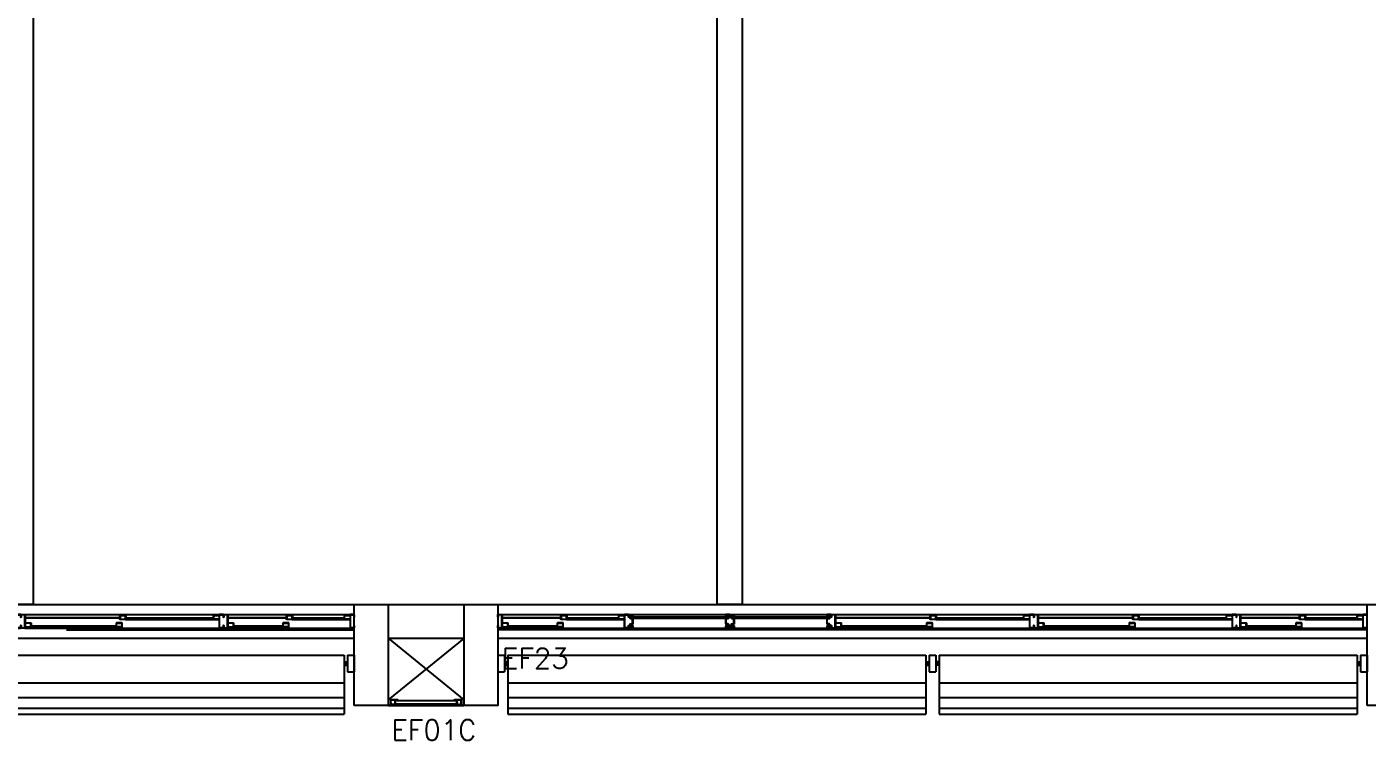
# Model space of a CAD drawing. Header units: millimetres. Extents: x 2046 to 2564, y 885 to 1120.
# Drawn here: x 2268.92 to 2276.86, y 921.45 to 925.68 of the extents above; entities that cross this region are included whole.
import ezdxf

# ---------------------------------------------------------------- set-up
doc = ezdxf.new("R2010")
doc.units = ezdxf.units.MM
doc.header["$LTSCALE"] = 10
for name, color, linetype in [('AR-ALV', 2, 'Continuous'), ('AR-BRISES', 2, 'Continuous'), ('AR-ESQ', 1, 'Continuous'), ('AR-ESTC', 3, 'Continuous'), ('AR-PEITORIL', 1, 'Continuous'), ('AR-SHAFT', 1, 'Continuous'), ('BR-LINHAS', 1, 'Continuous'), ('BR-MONTANTE', 242, 'Continuous'), ('BR-PAINEL', 1, 'Continuous'), ('BR-SUPORTE', 1, 'Continuous'), ('DT-ESQ-CHAPA DOBRADA-V', 2, 'Continuous'), ('DT-ESQ-MARCO-V', 1, 'Continuous'), ('DT-ESQ-PERFIL CADEIRA-C', 2, 'Continuous'), ('DT-ESQ-PERFIL CADEIRA-V', 1, 'Continuous'), ('DT-ESQ-PERFIL U-C', 2, 'Continuous'), ('DT-ESQ-PERFIL U-V', 1, 'Continuous'), ('DT-ESQ-VENEZIANA-C', 1, 'Continuous'), ('DT-ESQ-VENEZIANA-V', 1, 'Continuous'), ('DT-ESQ-VIDRO-C', 2, 'Continuous'), ('DT-TXTESQ', 2, 'Continuous'), ('DT-TXTMOD', 1, 'Continuous'), ('TEXTO', 2, 'Continuous')]:
    doc.layers.add(name, color=color, linetype=linetype)
doc.styles.add('S10', font='simplex.shx', dxfattribs={"height": 0.1})
doc.styles.add('S12', font='simplex.shx', dxfattribs={"width": 1.1, "height": 0.12})

# ---------------------------------------------------------------- blocks, each defined once
blk = doc.blocks.new('BR-MODULO1')
at = {"layer": 'BR-LINHAS'}
for p, q in [((0.06, -0.2648), (2.535, -0.2648)), ((2.615, -0.2648), (5.09, -0.2648)), ((0.06, -0.3524), (2.535, -0.3524)), ((2.615, -0.3524), (5.09, -0.3524)), ((0.06, -0.4147), (2.535, -0.4147)), ((2.615, -0.4147), (5.09, -0.4147))]:
    blk.add_line(p, q, dxfattribs=at)
at = {"layer": 'BR-MONTANTE'}
for p, q in [((0, -0.1), (0, -0.2)), ((0, -0.1), (0.04, -0.1)), ((0.04, -0.1), (0.04, -0.2)), ((2.5547, -0.1), (2.5947, -0.1)), ((2.5547, -0.1), (2.5547, -0.2)), ((2.5947, -0.1), (2.5947, -0.2)), ((5.11, -0.1), (5.11, -0.2)), ((5.11, -0.1), (5.15, -0.1)), ((5.15, -0.1), (5.15, -0.2)), ((0, -0.2), (0.04, -0.2)), ((2.5547, -0.2), (2.5947, -0.2)), ((5.11, -0.2), (5.15, -0.2))]:
    blk.add_line(p, q, dxfattribs=at)
at = {"layer": 'BR-PAINEL'}
for p, q in [((0.06, -0.1), (2.535, -0.1)), ((0.06, -0.1), (0.06, -0.45)), ((2.535, -0.1), (2.535, -0.45)), ((2.615, -0.1), (2.615, -0.45)), ((2.615, -0.1), (5.09, -0.1)), ((5.09, -0.1), (5.09, -0.45)), ((0.06, -0.45), (2.535, -0.45)), ((2.615, -0.45), (5.09, -0.45))]:
    blk.add_line(p, q, dxfattribs=at)
at = {"layer": 'BR-SUPORTE'}
for p, q in [((0.04, -0.14), (0.06, -0.14)), ((0.05, -0.14), (0.05, -0.16)), ((2.5347, -0.14), (2.5547, -0.14)), ((2.5447, -0.14), (2.5447, -0.16)), ((2.6147, -0.14), (2.5947, -0.14)), ((2.6047, -0.14), (2.6047, -0.16)), ((5.09, -0.14), (5.11, -0.14)), ((5.1, -0.14), (5.1, -0.16)), ((0.04, -0.16), (0.06, -0.16)), ((2.5347, -0.16), (2.5547, -0.16)), ((2.6147, -0.16), (2.5947, -0.16)), ((5.09, -0.16), (5.11, -0.16))]:
    blk.add_line(p, q, dxfattribs=at)
blk = doc.blocks.new('EF40-P')
at = {"layer": 'DT-ESQ-CHAPA DOBRADA-V', "ltscale": 0.1}
for p, q in [((0.025, -0.077), (0.374, -0.077)), ((0.8, -0.077), (1.3615, -0.077)), ((2, -0.077), (2.5615, -0.077)), ((3.2, -0.077), (3.7615, -0.077)), ((4.4, -0.077), (4.749, -0.077)), ((0.025, -0.08), (0.374, -0.08)), ((0.8, -0.08), (1.3615, -0.08)), ((2, -0.08), (2.5615, -0.08)), ((3.2, -0.08), (3.7615, -0.08)), ((4.4, -0.08), (4.749, -0.08))]:
    blk.add_line(p, q, dxfattribs=at)
at = {"layer": 'DT-ESQ-PERFIL CADEIRA-C', "ltscale": 0.1}
for p, q in [((0.025, -0.1335), (0.0735, -0.1335)), ((0.3855, -0.1335), (0.339, -0.1335)), ((0.376, -0.0885), (0.4225, -0.0885)), ((0.75, -0.0885), (0.7015, -0.0885)), ((0.8, -0.1335), (0.8485, -0.1335)), ((1.373, -0.1335), (1.3265, -0.1335)), ((1.3635, -0.0885), (1.41, -0.0885)), ((1.95, -0.0885), (1.9015, -0.0885)), ((2, -0.1335), (2.0485, -0.1335)), ((2.573, -0.1335), (2.5265, -0.1335)), ((2.5635, -0.0885), (2.61, -0.0885)), ((3.15, -0.0885), (3.1015, -0.0885)), ((3.2, -0.1335), (3.2485, -0.1335)), ((3.773, -0.1335), (3.7265, -0.1335)), ((3.7635, -0.0885), (3.81, -0.0885)), ((4.35, -0.0885), (4.3015, -0.0885)), ((4.4, -0.1335), (4.4485, -0.1335)), ((4.7605, -0.1335), (4.714, -0.1335)), ((4.751, -0.0885), (4.7975, -0.0885)), ((5.125, -0.0885), (5.0765, -0.0885))]:
    blk.add_line(p, q, dxfattribs=at)
for points in [[(0.4225, -0.087, -1), (0.4225, -0.09), (0.376, -0.09, -0.414214), (0.374, -0.088), (0.374, -0.067, -0.414214), (0.376, -0.065), (0.4075, -0.065, -0.414214), (0.409, -0.0665), (0.409, -0.087)], [(0.409, -0.0885, -0.198913), (0.4079, -0.0881, -0.198913), (0.4075, -0.087), (0.4075, -0.067, 0.414214), (0.407, -0.0665), (0.376, -0.0665, 0.414214), (0.3755, -0.067), (0.3755, -0.088, 0.414214), (0.376, -0.0885)], [(0.7015, -0.09), (0.75, -0.09), (0.75, -0.0885), (0.715, -0.0885, 0.198912), (0.7161, -0.0881, 0.198913), (0.7165, -0.087), (0.7165, -0.067, -0.414214), (0.717, -0.0665), (0.75, -0.0665), (0.75, -0.065), (0.7165, -0.065, 0.414214), (0.715, -0.0665), (0.715, -0.0785), (0.715, -0.08), (0.715, -0.087), (0.7015, -0.087, 1)], [(1.41, -0.087, -1), (1.41, -0.09), (1.3635, -0.09, -0.414214), (1.3615, -0.088), (1.3615, -0.067, -0.414214), (1.3635, -0.065), (1.395, -0.065, -0.414214), (1.3965, -0.0665), (1.3965, -0.087)], [(1.3965, -0.0885, -0.198913), (1.3954, -0.0881, -0.198913), (1.395, -0.087), (1.395, -0.067, 0.414214), (1.3945, -0.0665), (1.3635, -0.0665, 0.414214), (1.363, -0.067), (1.363, -0.088, 0.414214), (1.3635, -0.0885)], [(1.9015, -0.09), (1.95, -0.09), (1.95, -0.0885), (1.915, -0.0885, 0.198912), (1.9161, -0.0881, 0.198913), (1.9165, -0.087), (1.9165, -0.067, -0.414214), (1.917, -0.0665), (1.95, -0.0665), (1.95, -0.065), (1.9165, -0.065, 0.414214), (1.915, -0.0665), (1.915, -0.0785), (1.915, -0.08), (1.915, -0.087), (1.9015, -0.087, 1)], [(2.61, -0.087, -1), (2.61, -0.09), (2.5635, -0.09, -0.414214), (2.5615, -0.088), (2.5615, -0.067, -0.414214), (2.5635, -0.065), (2.595, -0.065, -0.414214), (2.5965, -0.0665), (2.5965, -0.087)], [(2.5965, -0.0885, -0.198913), (2.5954, -0.0881, -0.198913), (2.595, -0.087), (2.595, -0.067, 0.414214), (2.5945, -0.0665), (2.5635, -0.0665, 0.414214), (2.563, -0.067), (2.563, -0.088, 0.414214), (2.5635, -0.0885)], [(3.1015, -0.09), (3.15, -0.09), (3.15, -0.0885), (3.115, -0.0885, 0.198912), (3.1161, -0.0881, 0.198913), (3.1165, -0.087), (3.1165, -0.067, -0.414214), (3.117, -0.0665), (3.15, -0.0665), (3.15, -0.065), (3.1165, -0.065, 0.414214), (3.115, -0.0665), (3.115, -0.0785), (3.115, -0.08), (3.115, -0.087), (3.1015, -0.087, 1)], [(3.81, -0.087, -1), (3.81, -0.09), (3.7635, -0.09, -0.414214), (3.7615, -0.088), (3.7615, -0.067, -0.414214), (3.7635, -0.065), (3.795, -0.065, -0.414214), (3.7965, -0.0665), (3.7965, -0.087)], [(3.7965, -0.0885, -0.198913), (3.7954, -0.0881, -0.198913), (3.795, -0.087), (3.795, -0.067, 0.414214), (3.7945, -0.0665), (3.7635, -0.0665, 0.414214), (3.763, -0.067), (3.763, -0.088, 0.414214), (3.7635, -0.0885)], [(4.3015, -0.09), (4.35, -0.09), (4.35, -0.0885), (4.315, -0.0885, 0.198912), (4.3161, -0.0881, 0.198913), (4.3165, -0.087), (4.3165, -0.067, -0.414214), (4.317, -0.0665), (4.35, -0.0665), (4.35, -0.065), (4.3165, -0.065, 0.414214), (4.315, -0.0665), (4.315, -0.0785), (4.315, -0.08), (4.315, -0.087), (4.3015, -0.087, 1)], [(4.7975, -0.087, -1), (4.7975, -0.09), (4.751, -0.09, -0.414214), (4.749, -0.088), (4.749, -0.067, -0.414214), (4.751, -0.065), (4.7825, -0.065, -0.414214), (4.784, -0.0665), (4.784, -0.087)], [(4.784, -0.0885, -0.198913), (4.7829, -0.0881, -0.198913), (4.7825, -0.087), (4.7825, -0.067, 0.414214), (4.782, -0.0665), (4.751, -0.0665, 0.414214), (4.7505, -0.067), (4.7505, -0.088, 0.414214), (4.751, -0.0885)], [(5.0765, -0.09), (5.125, -0.09), (5.125, -0.0885), (5.09, -0.0885, 0.198912), (5.0911, -0.0881, 0.198913), (5.0915, -0.087), (5.0915, -0.067, -0.414214), (5.092, -0.0665), (5.125, -0.0665), (5.125, -0.065), (5.0915, -0.065, 0.414214), (5.09, -0.0665), (5.09, -0.0785), (5.09, -0.08), (5.09, -0.087), (5.0765, -0.087, 1)], [(0.0735, -0.135), (0.025, -0.135), (0.025, -0.1335), (0.06, -0.1335, -0.198912), (0.0589, -0.1331, -0.198913), (0.0585, -0.132), (0.0585, -0.112, 0.414214), (0.058, -0.1115), (0.025, -0.1115), (0.025, -0.11), (0.0585, -0.11, -0.414214), (0.06, -0.1115), (0.06, -0.1235), (0.06, -0.125), (0.06, -0.132), (0.0735, -0.132, -1)], [(0.339, -0.132, 1), (0.339, -0.135), (0.3855, -0.135, 0.414214), (0.3875, -0.133), (0.3875, -0.112, 0.414214), (0.3855, -0.11), (0.354, -0.11, 0.414214), (0.3525, -0.1115), (0.3525, -0.132)], [(0.3525, -0.1335, 0.198913), (0.3536, -0.1331, 0.198913), (0.354, -0.132), (0.354, -0.112, -0.414214), (0.3545, -0.1115), (0.3855, -0.1115, -0.414214), (0.386, -0.112), (0.386, -0.133, -0.414214), (0.3855, -0.1335)], [(0.8485, -0.135), (0.8, -0.135), (0.8, -0.1335), (0.835, -0.1335, -0.198912), (0.8339, -0.1331, -0.198913), (0.8335, -0.132), (0.8335, -0.112, 0.414214), (0.833, -0.1115), (0.8, -0.1115), (0.8, -0.11), (0.8335, -0.11, -0.414214), (0.835, -0.1115), (0.835, -0.1235), (0.835, -0.125), (0.835, -0.132), (0.8485, -0.132, -1)], [(1.3265, -0.132, 1), (1.3265, -0.135), (1.373, -0.135, 0.414214), (1.375, -0.133), (1.375, -0.112, 0.414214), (1.373, -0.11), (1.3415, -0.11, 0.414214), (1.34, -0.1115), (1.34, -0.132)], [(1.34, -0.1335, 0.198913), (1.3411, -0.1331, 0.198913), (1.3415, -0.132), (1.3415, -0.112, -0.414214), (1.342, -0.1115), (1.373, -0.1115, -0.414214), (1.3735, -0.112), (1.3735, -0.133, -0.414214), (1.373, -0.1335)], [(2.0485, -0.135), (2, -0.135), (2, -0.1335), (2.035, -0.1335, -0.198912), (2.0339, -0.1331, -0.198913), (2.0335, -0.132), (2.0335, -0.112, 0.414214), (2.033, -0.1115), (2, -0.1115), (2, -0.11), (2.0335, -0.11, -0.414214), (2.035, -0.1115), (2.035, -0.1235), (2.035, -0.125), (2.035, -0.132), (2.0485, -0.132, -1)], [(2.5265, -0.132, 1), (2.5265, -0.135), (2.573, -0.135, 0.414214), (2.575, -0.133), (2.575, -0.112, 0.414214), (2.573, -0.11), (2.5415, -0.11, 0.414214), (2.54, -0.1115), (2.54, -0.132)], [(2.54, -0.1335, 0.198913), (2.5411, -0.1331, 0.198913), (2.5415, -0.132), (2.5415, -0.112, -0.414214), (2.542, -0.1115), (2.573, -0.1115, -0.414214), (2.5735, -0.112), (2.5735, -0.133, -0.414214), (2.573, -0.1335)], [(3.2485, -0.135), (3.2, -0.135), (3.2, -0.1335), (3.235, -0.1335, -0.198912), (3.2339, -0.1331, -0.198913), (3.2335, -0.132), (3.2335, -0.112, 0.414214), (3.233, -0.1115), (3.2, -0.1115), (3.2, -0.11), (3.2335, -0.11, -0.414214), (3.235, -0.1115), (3.235, -0.1235), (3.235, -0.125), (3.235, -0.132), (3.2485, -0.132, -1)], [(3.7265, -0.132, 1), (3.7265, -0.135), (3.773, -0.135, 0.414214), (3.775, -0.133), (3.775, -0.112, 0.414214), (3.773, -0.11), (3.7415, -0.11, 0.414214), (3.74, -0.1115), (3.74, -0.132)], [(3.74, -0.1335, 0.198913), (3.7411, -0.1331, 0.198913), (3.7415, -0.132), (3.7415, -0.112, -0.414214), (3.742, -0.1115), (3.773, -0.1115, -0.414214), (3.7735, -0.112), (3.7735, -0.133, -0.414214), (3.773, -0.1335)], [(4.4485, -0.135), (4.4, -0.135), (4.4, -0.1335), (4.435, -0.1335, -0.198912), (4.4339, -0.1331, -0.198913), (4.4335, -0.132), (4.4335, -0.112, 0.414214), (4.433, -0.1115), (4.4, -0.1115), (4.4, -0.11), (4.4335, -0.11, -0.414214), (4.435, -0.1115), (4.435, -0.1235), (4.435, -0.125), (4.435, -0.132), (4.4485, -0.132, -1)], [(4.714, -0.132, 1), (4.714, -0.135), (4.7605, -0.135, 0.414214), (4.7625, -0.133), (4.7625, -0.112, 0.414214), (4.7605, -0.11), (4.729, -0.11, 0.414214), (4.7275, -0.1115), (4.7275, -0.132)], [(4.7275, -0.1335, 0.198913), (4.7286, -0.1331, 0.198913), (4.729, -0.132), (4.729, -0.112, -0.414214), (4.7295, -0.1115), (4.7605, -0.1115, -0.414214), (4.761, -0.112), (4.761, -0.133, -0.414214), (4.7605, -0.1335)]]:
    blk.add_lwpolyline(points, format="xyb", close=True, dxfattribs=at)
at = {"layer": 'DT-ESQ-PERFIL CADEIRA-V', "ltscale": 0.1}
for p, q in [((0.0735, -0.135), (0.339, -0.135)), ((0.4075, -0.09), (0.7015, -0.09)), ((0.8485, -0.135), (1.3265, -0.135)), ((1.395, -0.09), (1.9015, -0.09)), ((2.0485, -0.135), (2.5265, -0.135)), ((2.595, -0.09), (3.1015, -0.09)), ((3.2485, -0.135), (3.7265, -0.135)), ((3.795, -0.09), (4.3015, -0.09)), ((4.4485, -0.135), (4.714, -0.135)), ((4.7825, -0.09), (5.0765, -0.09))]:
    blk.add_line(p, q, dxfattribs=at)
at = {"layer": 'DT-ESQ-PERFIL U-C', "ltscale": 0.1}
for points in [[(0, -0.0615, -0.414214), (0.0015, -0.06), (0.0235, -0.06, -0.414214), (0.025, -0.0615), (0.025, -0.1385, -0.414214), (0.0235, -0.14), (0.0015, -0.14, -0.414214), (0, -0.1385), (0, -0.125), (0.0015, -0.125), (0.0015, -0.138, 0.414214), (0.002, -0.1385), (0.023, -0.1385, 0.414214), (0.0235, -0.138), (0.0235, -0.062, 0.414214), (0.023, -0.0615), (0.002, -0.0615, 0.414214), (0.0015, -0.062), (0.0015, -0.075), (0, -0.075)], [(0.775, -0.0615, 0.414214), (0.7735, -0.06), (0.7515, -0.06, 0.414214), (0.75, -0.0615), (0.75, -0.1385, 0.414214), (0.7515, -0.14), (0.7735, -0.14, 0.414214), (0.775, -0.1385), (0.775, -0.125), (0.7735, -0.125), (0.7735, -0.138, -0.414214), (0.773, -0.1385), (0.752, -0.1385, -0.414214), (0.7515, -0.138), (0.7515, -0.062, -0.414214), (0.752, -0.0615), (0.773, -0.0615, -0.414214), (0.7735, -0.062), (0.7735, -0.075), (0.775, -0.075)], [(0.775, -0.0615, -0.414214), (0.7765, -0.06), (0.7985, -0.06, -0.414214), (0.8, -0.0615), (0.8, -0.1385, -0.414214), (0.7985, -0.14), (0.7765, -0.14, -0.414214), (0.775, -0.1385), (0.775, -0.125), (0.7765, -0.125), (0.7765, -0.138, 0.414214), (0.777, -0.1385), (0.798, -0.1385, 0.414214), (0.7985, -0.138), (0.7985, -0.062, 0.414214), (0.798, -0.0615), (0.777, -0.0615, 0.414214), (0.7765, -0.062), (0.7765, -0.075), (0.775, -0.075)], [(1.975, -0.0615, 0.414214), (1.9735, -0.06), (1.9515, -0.06, 0.414214), (1.95, -0.0615), (1.95, -0.1385, 0.414214), (1.9515, -0.14), (1.9735, -0.14, 0.414214), (1.975, -0.1385), (1.975, -0.125), (1.9735, -0.125), (1.9735, -0.138, -0.414214), (1.973, -0.1385), (1.952, -0.1385, -0.414214), (1.9515, -0.138), (1.9515, -0.062, -0.414214), (1.952, -0.0615), (1.973, -0.0615, -0.414214), (1.9735, -0.062), (1.9735, -0.075), (1.975, -0.075)], [(1.975, -0.0615, -0.414214), (1.9765, -0.06), (1.9985, -0.06, -0.414214), (2, -0.0615), (2, -0.1385, -0.414214), (1.9985, -0.14), (1.9765, -0.14, -0.414214), (1.975, -0.1385), (1.975, -0.125), (1.9765, -0.125), (1.9765, -0.138, 0.414214), (1.977, -0.1385), (1.998, -0.1385, 0.414214), (1.9985, -0.138), (1.9985, -0.062, 0.414214), (1.998, -0.0615), (1.977, -0.0615, 0.414214), (1.9765, -0.062), (1.9765, -0.075), (1.975, -0.075)], [(3.175, -0.0615, 0.414214), (3.1735, -0.06), (3.1515, -0.06, 0.414214), (3.15, -0.0615), (3.15, -0.1385, 0.414214), (3.1515, -0.14), (3.1735, -0.14, 0.414214), (3.175, -0.1385), (3.175, -0.125), (3.1735, -0.125), (3.1735, -0.138, -0.414214), (3.173, -0.1385), (3.152, -0.1385, -0.414214), (3.1515, -0.138), (3.1515, -0.062, -0.414214), (3.152, -0.0615), (3.173, -0.0615, -0.414214), (3.1735, -0.062), (3.1735, -0.075), (3.175, -0.075)], [(3.175, -0.0615, -0.414214), (3.1765, -0.06), (3.1985, -0.06, -0.414214), (3.2, -0.0615), (3.2, -0.1385, -0.414214), (3.1985, -0.14), (3.1765, -0.14, -0.414214), (3.175, -0.1385), (3.175, -0.125), (3.1765, -0.125), (3.1765, -0.138, 0.414214), (3.177, -0.1385), (3.198, -0.1385, 0.414214), (3.1985, -0.138), (3.1985, -0.062, 0.414214), (3.198, -0.0615), (3.177, -0.0615, 0.414214), (3.1765, -0.062), (3.1765, -0.075), (3.175, -0.075)], [(4.375, -0.0615, 0.414214), (4.3735, -0.06), (4.3515, -0.06, 0.414214), (4.35, -0.0615), (4.35, -0.1385, 0.414214), (4.3515, -0.14), (4.3735, -0.14, 0.414214), (4.375, -0.1385), (4.375, -0.125), (4.3735, -0.125), (4.3735, -0.138, -0.414214), (4.373, -0.1385), (4.352, -0.1385, -0.414214), (4.3515, -0.138), (4.3515, -0.062, -0.414214), (4.352, -0.0615), (4.373, -0.0615, -0.414214), (4.3735, -0.062), (4.3735, -0.075), (4.375, -0.075)], [(4.375, -0.0615, -0.414214), (4.3765, -0.06), (4.3985, -0.06, -0.414214), (4.4, -0.0615), (4.4, -0.1385, -0.414214), (4.3985, -0.14), (4.3765, -0.14, -0.414214), (4.375, -0.1385), (4.375, -0.125), (4.3765, -0.125), (4.3765, -0.138, 0.414214), (4.377, -0.1385), (4.398, -0.1385, 0.414214), (4.3985, -0.138), (4.3985, -0.062, 0.414214), (4.398, -0.0615), (4.377, -0.0615, 0.414214), (4.3765, -0.062), (4.3765, -0.075), (4.375, -0.075)], [(5.15, -0.0615, 0.414214), (5.1485, -0.06), (5.1265, -0.06, 0.414214), (5.125, -0.0615), (5.125, -0.1385, 0.414214), (5.1265, -0.14), (5.1485, -0.14, 0.414214), (5.15, -0.1385), (5.15, -0.125), (5.1485, -0.125), (5.1485, -0.138, -0.414214), (5.148, -0.1385), (5.127, -0.1385, -0.414214), (5.1265, -0.138), (5.1265, -0.062, -0.414214), (5.127, -0.0615), (5.148, -0.0615, -0.414214), (5.1485, -0.062), (5.1485, -0.075), (5.15, -0.075)]]:
    blk.add_lwpolyline(points, format="xyb", close=True, dxfattribs=at)
at = {"layer": 'DT-ESQ-PERFIL U-V', "ltscale": 0.1}
for p, q in [((0.0235, -0.06), (0.7515, -0.06)), ((0.7985, -0.06), (1.9515, -0.06)), ((1.9985, -0.06), (3.1515, -0.06)), ((3.1985, -0.06), (4.3515, -0.06)), ((4.3985, -0.06), (5.1265, -0.06)), ((0.0235, -0.14), (0.7515, -0.14)), ((0.7985, -0.14), (1.9515, -0.14)), ((1.9985, -0.14), (3.1515, -0.14)), ((3.1985, -0.14), (4.3515, -0.14)), ((4.3985, -0.14), (5.1265, -0.14))]:
    blk.add_line(p, q, dxfattribs=at)
at = {"layer": 'DT-ESQ-VIDRO-C', "ltscale": 0.1}
for points in [[(0.063, -0.13), (0.063, -0.127), (0.3495, -0.127), (0.3495, -0.13)], [(0.7125, -0.085), (0.7125, -0.082), (0.4115, -0.082), (0.4115, -0.085)], [(0.838, -0.13), (0.838, -0.127), (1.337, -0.127), (1.337, -0.13)], [(1.9125, -0.085), (1.9125, -0.082), (1.399, -0.082), (1.399, -0.085)], [(2.038, -0.13), (2.038, -0.127), (2.537, -0.127), (2.537, -0.13)], [(3.1125, -0.085), (3.1125, -0.082), (2.599, -0.082), (2.599, -0.085)], [(3.238, -0.13), (3.238, -0.127), (3.737, -0.127), (3.737, -0.13)], [(4.3125, -0.085), (4.3125, -0.082), (3.799, -0.082), (3.799, -0.085)], [(4.438, -0.13), (4.438, -0.127), (4.7245, -0.127), (4.7245, -0.13)], [(5.0875, -0.085), (5.0875, -0.082), (4.7865, -0.082), (4.7865, -0.085)]]:
    blk.add_lwpolyline(points, close=True, dxfattribs=at)
at = {"layer": 'DT-TXTESQ', "ltscale": 0.1, "style": 'S12'}
blk.add_text('EF40', height=0.12, dxfattribs=at).set_placement((0.0235, -0.38))
at = {"layer": 'DT-TXTMOD', "ltscale": 0.1, "style": 'S10', "flags": 3}
for tag, p in [('M01', (0.025, -0.28)), ('M02', (0.3253, -0.28)), ('M03', (0.627, -0.28)), ('M04', (0.9288, -0.28)), ('M05', (1.2306, -0.28)), ('M06', (1.5323, -0.28)), ('M07', (1.8341, -0.28)), ('M08', (2.1359, -0.28)), ('M09', (2.4376, -0.28)), ('M10', (2.7394, -0.28)), ('M11', (3.0412, -0.28)), ('M12', (3.3429, -0.28)), ('M13', (3.6447, -0.28)), ('M14', (3.9464, -0.28)), ('M15', (4.2482, -0.28)), ('M16', (4.55, -0.28)), ('M17', (4.8517, -0.28))]:
    blk.add_attdef(tag, p, '', height=0.1, dxfattribs=at)
blk = doc.blocks.new('EF23-P')
at = {"layer": 'DT-ESQ-CHAPA DOBRADA-V', "ltscale": 0.1}
for p, q in [((0.025, -0.077), (0.374, -0.077)), ((2, -0.077), (2.5615, -0.077)), ((3.2, -0.077), (3.7615, -0.077)), ((4.4, -0.077), (4.749, -0.077)), ((0.025, -0.08), (0.374, -0.08)), ((2, -0.08), (2.5615, -0.08)), ((3.2, -0.08), (3.7615, -0.08)), ((4.4, -0.08), (4.749, -0.08))]:
    blk.add_line(p, q, dxfattribs=at)
at = {"layer": 'DT-ESQ-MARCO-V', "ltscale": 0.1}
for p, q in [((0.7985, -0.06), (1.3515, -0.06)), ((1.3985, -0.06), (1.9515, -0.06)), ((0.7985, -0.14), (1.3515, -0.14)), ((1.3985, -0.14), (1.9515, -0.14))]:
    blk.add_line(p, q, dxfattribs=at)
at = {"layer": 'DT-ESQ-PERFIL CADEIRA-C', "ltscale": 0.1}
for p, q in [((0.025, -0.1335), (0.0735, -0.1335)), ((0.3855, -0.1335), (0.339, -0.1335)), ((0.376, -0.0885), (0.4225, -0.0885)), ((0.75, -0.0885), (0.7015, -0.0885)), ((2, -0.1335), (2.0485, -0.1335)), ((2.573, -0.1335), (2.5265, -0.1335)), ((2.5635, -0.0885), (2.61, -0.0885)), ((3.15, -0.0885), (3.1015, -0.0885)), ((3.2, -0.1335), (3.2485, -0.1335)), ((3.773, -0.1335), (3.7265, -0.1335)), ((3.7635, -0.0885), (3.81, -0.0885)), ((4.35, -0.0885), (4.3015, -0.0885)), ((4.4, -0.1335), (4.4485, -0.1335)), ((4.7605, -0.1335), (4.714, -0.1335)), ((4.751, -0.0885), (4.7975, -0.0885)), ((5.125, -0.0885), (5.0765, -0.0885))]:
    blk.add_line(p, q, dxfattribs=at)
for points in [[(0.4225, -0.087, -1), (0.4225, -0.09), (0.376, -0.09, -0.414214), (0.374, -0.088), (0.374, -0.067, -0.414214), (0.376, -0.065), (0.4075, -0.065, -0.414214), (0.409, -0.0665), (0.409, -0.087)], [(0.409, -0.0885, -0.198913), (0.4079, -0.0881, -0.198913), (0.4075, -0.087), (0.4075, -0.067, 0.414214), (0.407, -0.0665), (0.376, -0.0665, 0.414214), (0.3755, -0.067), (0.3755, -0.088, 0.414214), (0.376, -0.0885)], [(0.7015, -0.09), (0.75, -0.09), (0.75, -0.0885), (0.715, -0.0885, 0.198912), (0.7161, -0.0881, 0.198913), (0.7165, -0.087), (0.7165, -0.067, -0.414214), (0.717, -0.0665), (0.75, -0.0665), (0.75, -0.065), (0.7165, -0.065, 0.414214), (0.715, -0.0665), (0.715, -0.0785), (0.715, -0.08), (0.715, -0.087), (0.7015, -0.087, 1)], [(2.61, -0.087, -1), (2.61, -0.09), (2.5635, -0.09, -0.414214), (2.5615, -0.088), (2.5615, -0.067, -0.414214), (2.5635, -0.065), (2.595, -0.065, -0.414214), (2.5965, -0.0665), (2.5965, -0.087)], [(2.5965, -0.0885, -0.198913), (2.5954, -0.0881, -0.198913), (2.595, -0.087), (2.595, -0.067, 0.414214), (2.5945, -0.0665), (2.5635, -0.0665, 0.414214), (2.563, -0.067), (2.563, -0.088, 0.414214), (2.5635, -0.0885)], [(3.1015, -0.09), (3.15, -0.09), (3.15, -0.0885), (3.115, -0.0885, 0.198912), (3.1161, -0.0881, 0.198913), (3.1165, -0.087), (3.1165, -0.067, -0.414214), (3.117, -0.0665), (3.15, -0.0665), (3.15, -0.065), (3.1165, -0.065, 0.414214), (3.115, -0.0665), (3.115, -0.0785), (3.115, -0.08), (3.115, -0.087), (3.1015, -0.087, 1)], [(3.81, -0.087, -1), (3.81, -0.09), (3.7635, -0.09, -0.414214), (3.7615, -0.088), (3.7615, -0.067, -0.414214), (3.7635, -0.065), (3.795, -0.065, -0.414214), (3.7965, -0.0665), (3.7965, -0.087)], [(3.7965, -0.0885, -0.198913), (3.7954, -0.0881, -0.198913), (3.795, -0.087), (3.795, -0.067, 0.414214), (3.7945, -0.0665), (3.7635, -0.0665, 0.414214), (3.763, -0.067), (3.763, -0.088, 0.414214), (3.7635, -0.0885)], [(4.3015, -0.09), (4.35, -0.09), (4.35, -0.0885), (4.315, -0.0885, 0.198912), (4.3161, -0.0881, 0.198913), (4.3165, -0.087), (4.3165, -0.067, -0.414214), (4.317, -0.0665), (4.35, -0.0665), (4.35, -0.065), (4.3165, -0.065, 0.414214), (4.315, -0.0665), (4.315, -0.0785), (4.315, -0.08), (4.315, -0.087), (4.3015, -0.087, 1)], [(4.7975, -0.087, -1), (4.7975, -0.09), (4.751, -0.09, -0.414214), (4.749, -0.088), (4.749, -0.067, -0.414214), (4.751, -0.065), (4.7825, -0.065, -0.414214), (4.784, -0.0665), (4.784, -0.087)], [(4.784, -0.0885, -0.198913), (4.7829, -0.0881, -0.198913), (4.7825, -0.087), (4.7825, -0.067, 0.414214), (4.782, -0.0665), (4.751, -0.0665, 0.414214), (4.7505, -0.067), (4.7505, -0.088, 0.414214), (4.751, -0.0885)], [(5.0765, -0.09), (5.125, -0.09), (5.125, -0.0885), (5.09, -0.0885, 0.198912), (5.0911, -0.0881, 0.198913), (5.0915, -0.087), (5.0915, -0.067, -0.414214), (5.092, -0.0665), (5.125, -0.0665), (5.125, -0.065), (5.0915, -0.065, 0.414214), (5.09, -0.0665), (5.09, -0.0785), (5.09, -0.08), (5.09, -0.087), (5.0765, -0.087, 1)], [(0.0735, -0.135), (0.025, -0.135), (0.025, -0.1335), (0.06, -0.1335, -0.198912), (0.0589, -0.1331, -0.198913), (0.0585, -0.132), (0.0585, -0.112, 0.414214), (0.058, -0.1115), (0.025, -0.1115), (0.025, -0.11), (0.0585, -0.11, -0.414214), (0.06, -0.1115), (0.06, -0.1235), (0.06, -0.125), (0.06, -0.132), (0.0735, -0.132, -1)], [(0.339, -0.132, 1), (0.339, -0.135), (0.3855, -0.135, 0.414214), (0.3875, -0.133), (0.3875, -0.112, 0.414214), (0.3855, -0.11), (0.354, -0.11, 0.414214), (0.3525, -0.1115), (0.3525, -0.132)], [(0.3525, -0.1335, 0.198913), (0.3536, -0.1331, 0.198913), (0.354, -0.132), (0.354, -0.112, -0.414214), (0.3545, -0.1115), (0.3855, -0.1115, -0.414214), (0.386, -0.112), (0.386, -0.133, -0.414214), (0.3855, -0.1335)], [(2.0485, -0.135), (2, -0.135), (2, -0.1335), (2.035, -0.1335, -0.198912), (2.0339, -0.1331, -0.198913), (2.0335, -0.132), (2.0335, -0.112, 0.414214), (2.033, -0.1115), (2, -0.1115), (2, -0.11), (2.0335, -0.11, -0.414214), (2.035, -0.1115), (2.035, -0.1235), (2.035, -0.125), (2.035, -0.132), (2.0485, -0.132, -1)], [(2.5265, -0.132, 1), (2.5265, -0.135), (2.573, -0.135, 0.414214), (2.575, -0.133), (2.575, -0.112, 0.414214), (2.573, -0.11), (2.5415, -0.11, 0.414214), (2.54, -0.1115), (2.54, -0.132)], [(2.54, -0.1335, 0.198913), (2.5411, -0.1331, 0.198913), (2.5415, -0.132), (2.5415, -0.112, -0.414214), (2.542, -0.1115), (2.573, -0.1115, -0.414214), (2.5735, -0.112), (2.5735, -0.133, -0.414214), (2.573, -0.1335)], [(3.2485, -0.135), (3.2, -0.135), (3.2, -0.1335), (3.235, -0.1335, -0.198912), (3.2339, -0.1331, -0.198913), (3.2335, -0.132), (3.2335, -0.112, 0.414214), (3.233, -0.1115), (3.2, -0.1115), (3.2, -0.11), (3.2335, -0.11, -0.414214), (3.235, -0.1115), (3.235, -0.1235), (3.235, -0.125), (3.235, -0.132), (3.2485, -0.132, -1)], [(3.7265, -0.132, 1), (3.7265, -0.135), (3.773, -0.135, 0.414214), (3.775, -0.133), (3.775, -0.112, 0.414214), (3.773, -0.11), (3.7415, -0.11, 0.414214), (3.74, -0.1115), (3.74, -0.132)], [(3.74, -0.1335, 0.198913), (3.7411, -0.1331, 0.198913), (3.7415, -0.132), (3.7415, -0.112, -0.414214), (3.742, -0.1115), (3.773, -0.1115, -0.414214), (3.7735, -0.112), (3.7735, -0.133, -0.414214), (3.773, -0.1335)], [(4.4485, -0.135), (4.4, -0.135), (4.4, -0.1335), (4.435, -0.1335, -0.198912), (4.4339, -0.1331, -0.198913), (4.4335, -0.132), (4.4335, -0.112, 0.414214), (4.433, -0.1115), (4.4, -0.1115), (4.4, -0.11), (4.4335, -0.11, -0.414214), (4.435, -0.1115), (4.435, -0.1235), (4.435, -0.125), (4.435, -0.132), (4.4485, -0.132, -1)], [(4.714, -0.132, 1), (4.714, -0.135), (4.7605, -0.135, 0.414214), (4.7625, -0.133), (4.7625, -0.112, 0.414214), (4.7605, -0.11), (4.729, -0.11, 0.414214), (4.7275, -0.1115), (4.7275, -0.132)], [(4.7275, -0.1335, 0.198913), (4.7286, -0.1331, 0.198913), (4.729, -0.132), (4.729, -0.112, -0.414214), (4.7295, -0.1115), (4.7605, -0.1115, -0.414214), (4.761, -0.112), (4.761, -0.133, -0.414214), (4.7605, -0.1335)]]:
    blk.add_lwpolyline(points, format="xyb", close=True, dxfattribs=at)
at = {"layer": 'DT-ESQ-PERFIL CADEIRA-V', "ltscale": 0.1}
for p, q in [((0.0735, -0.135), (0.339, -0.135)), ((0.4075, -0.09), (0.7015, -0.09)), ((2.0485, -0.135), (2.5265, -0.135)), ((2.595, -0.09), (3.1015, -0.09)), ((3.2485, -0.135), (3.7265, -0.135)), ((3.795, -0.09), (4.3015, -0.09)), ((4.4485, -0.135), (4.714, -0.135)), ((4.7825, -0.09), (5.0765, -0.09))]:
    blk.add_line(p, q, dxfattribs=at)
at = {"layer": 'DT-ESQ-PERFIL U-C', "ltscale": 0.1}
for points in [[(0, -0.0615, -0.414214), (0.0015, -0.06), (0.0235, -0.06, -0.414214), (0.025, -0.0615), (0.025, -0.1385, -0.414214), (0.0235, -0.14), (0.0015, -0.14, -0.414214), (0, -0.1385), (0, -0.125), (0.0015, -0.125), (0.0015, -0.138, 0.414214), (0.002, -0.1385), (0.023, -0.1385, 0.414214), (0.0235, -0.138), (0.0235, -0.062, 0.414214), (0.023, -0.0615), (0.002, -0.0615, 0.414214), (0.0015, -0.062), (0.0015, -0.075), (0, -0.075)], [(0.775, -0.0615, 0.414214), (0.7735, -0.06), (0.7515, -0.06, 0.414214), (0.75, -0.0615), (0.75, -0.1385, 0.414214), (0.7515, -0.14), (0.7735, -0.14, 0.414214), (0.775, -0.1385), (0.775, -0.125), (0.7735, -0.125), (0.7735, -0.138, -0.414214), (0.773, -0.1385), (0.752, -0.1385, -0.414214), (0.7515, -0.138), (0.7515, -0.062, -0.414214), (0.752, -0.0615), (0.773, -0.0615, -0.414214), (0.7735, -0.062), (0.7735, -0.075), (0.775, -0.075)], [(0.8, -0.1285), (0.8, -0.1385, -0.414214), (0.7985, -0.14), (0.7765, -0.14, -0.414214), (0.775, -0.1385), (0.775, -0.125), (0.7765, -0.125), (0.7765, -0.138, 0.414214), (0.777, -0.1385), (0.798, -0.1385, 0.414214), (0.7985, -0.138), (0.7985, -0.1285), (0.7855, -0.1285, -0.414214), (0.784, -0.127), (0.784, -0.117, -0.414214), (0.7855, -0.1155), (0.7985, -0.1155), (0.7985, -0.0845), (0.7855, -0.0845, -0.414214), (0.784, -0.083), (0.784, -0.073, -0.414214), (0.7855, -0.0715), (0.7985, -0.0715), (0.7985, -0.062, 0.414214), (0.798, -0.0615), (0.777, -0.0615, 0.414214), (0.7765, -0.062), (0.7765, -0.075), (0.775, -0.075), (0.775, -0.0615, -0.414214), (0.7765, -0.06), (0.7985, -0.06, -0.414214), (0.8, -0.0615), (0.8, -0.0715, -0.414214), (0.7985, -0.073), (0.7855, -0.073), (0.7855, -0.083), (0.7985, -0.083), (0.7985, -0.083, -0.414214), (0.8, -0.0845), (0.8, -0.1155, -0.414214), (0.7985, -0.117), (0.7985, -0.117), (0.7855, -0.117), (0.7855, -0.127), (0.7985, -0.127, -0.414214)], [(1.35, -0.1285), (1.35, -0.1385, 0.414214), (1.3515, -0.14), (1.3735, -0.14, 0.414214), (1.375, -0.1385), (1.375, -0.125), (1.3735, -0.125), (1.3735, -0.138, -0.414214), (1.373, -0.1385), (1.352, -0.1385, -0.414214), (1.3515, -0.138), (1.3515, -0.1285), (1.3645, -0.1285, 0.414214), (1.366, -0.127), (1.366, -0.117, 0.414214), (1.3645, -0.1155), (1.3515, -0.1155), (1.3515, -0.0845), (1.3645, -0.0845, 0.414214), (1.366, -0.083), (1.366, -0.073, 0.414214), (1.3645, -0.0715), (1.3515, -0.0715), (1.3515, -0.062, -0.414214), (1.352, -0.0615), (1.373, -0.0615, -0.414214), (1.3735, -0.062), (1.3735, -0.075), (1.375, -0.075), (1.375, -0.0615, 0.414214), (1.3735, -0.06), (1.3515, -0.06, 0.414214), (1.35, -0.0615), (1.35, -0.0715, 0.414214), (1.3515, -0.073), (1.3645, -0.073), (1.3645, -0.083), (1.3515, -0.083), (1.3515, -0.083, 0.414214), (1.35, -0.0845), (1.35, -0.1155, 0.414214), (1.3515, -0.117), (1.3515, -0.117), (1.3645, -0.117), (1.3645, -0.127), (1.3515, -0.127, 0.414214)], [(1.4, -0.1285), (1.4, -0.1385, -0.414214), (1.3985, -0.14), (1.3765, -0.14, -0.414214), (1.375, -0.1385), (1.375, -0.125), (1.3765, -0.125), (1.3765, -0.138, 0.414214), (1.377, -0.1385), (1.398, -0.1385, 0.414214), (1.3985, -0.138), (1.3985, -0.1285), (1.3855, -0.1285, -0.414214), (1.384, -0.127), (1.384, -0.117, -0.414214), (1.3855, -0.1155), (1.3985, -0.1155), (1.3985, -0.0845), (1.3855, -0.0845, -0.414214), (1.384, -0.083), (1.384, -0.073, -0.414214), (1.3855, -0.0715), (1.3985, -0.0715), (1.3985, -0.062, 0.414214), (1.398, -0.0615), (1.377, -0.0615, 0.414214), (1.3765, -0.062), (1.3765, -0.075), (1.375, -0.075), (1.375, -0.0615, -0.414214), (1.3765, -0.06), (1.3985, -0.06, -0.414214), (1.4, -0.0615), (1.4, -0.0715, -0.414214), (1.3985, -0.073), (1.3855, -0.073), (1.3855, -0.083), (1.3985, -0.083), (1.3985, -0.083, -0.414214), (1.4, -0.0845), (1.4, -0.1155, -0.414214), (1.3985, -0.117), (1.3985, -0.117), (1.3855, -0.117), (1.3855, -0.127), (1.3985, -0.127, -0.414214)], [(1.95, -0.1285), (1.95, -0.1385, 0.414214), (1.9515, -0.14), (1.9735, -0.14, 0.414214), (1.975, -0.1385), (1.975, -0.125), (1.9735, -0.125), (1.9735, -0.138, -0.414214), (1.973, -0.1385), (1.952, -0.1385, -0.414214), (1.9515, -0.138), (1.9515, -0.1285), (1.9645, -0.1285, 0.414214), (1.966, -0.127), (1.966, -0.117, 0.414214), (1.9645, -0.1155), (1.9515, -0.1155), (1.9515, -0.0845), (1.9645, -0.0845, 0.414214), (1.966, -0.083), (1.966, -0.073, 0.414214), (1.9645, -0.0715), (1.9515, -0.0715), (1.9515, -0.062, -0.414214), (1.952, -0.0615), (1.973, -0.0615, -0.414214), (1.9735, -0.062), (1.9735, -0.075), (1.975, -0.075), (1.975, -0.0615, 0.414214), (1.9735, -0.06), (1.9515, -0.06, 0.414214), (1.95, -0.0615), (1.95, -0.0715, 0.414214), (1.9515, -0.073), (1.9645, -0.073), (1.9645, -0.083), (1.9515, -0.083), (1.9515, -0.083, 0.414214), (1.95, -0.0845), (1.95, -0.1155, 0.414214), (1.9515, -0.117), (1.9515, -0.117), (1.9645, -0.117), (1.9645, -0.127), (1.9515, -0.127, 0.414214)], [(1.975, -0.0615, -0.414214), (1.9765, -0.06), (1.9985, -0.06, -0.414214), (2, -0.0615), (2, -0.1385, -0.414214), (1.9985, -0.14), (1.9765, -0.14, -0.414214), (1.975, -0.1385), (1.975, -0.125), (1.9765, -0.125), (1.9765, -0.138, 0.414214), (1.977, -0.1385), (1.998, -0.1385, 0.414214), (1.9985, -0.138), (1.9985, -0.062, 0.414214), (1.998, -0.0615), (1.977, -0.0615, 0.414214), (1.9765, -0.062), (1.9765, -0.075), (1.975, -0.075)], [(3.175, -0.0615, 0.414214), (3.1735, -0.06), (3.1515, -0.06, 0.414214), (3.15, -0.0615), (3.15, -0.1385, 0.414214), (3.1515, -0.14), (3.1735, -0.14, 0.414214), (3.175, -0.1385), (3.175, -0.125), (3.1735, -0.125), (3.1735, -0.138, -0.414214), (3.173, -0.1385), (3.152, -0.1385, -0.414214), (3.1515, -0.138), (3.1515, -0.062, -0.414214), (3.152, -0.0615), (3.173, -0.0615, -0.414214), (3.1735, -0.062), (3.1735, -0.075), (3.175, -0.075)], [(3.175, -0.0615, -0.414214), (3.1765, -0.06), (3.1985, -0.06, -0.414214), (3.2, -0.0615), (3.2, -0.1385, -0.414214), (3.1985, -0.14), (3.1765, -0.14, -0.414214), (3.175, -0.1385), (3.175, -0.125), (3.1765, -0.125), (3.1765, -0.138, 0.414214), (3.177, -0.1385), (3.198, -0.1385, 0.414214), (3.1985, -0.138), (3.1985, -0.062, 0.414214), (3.198, -0.0615), (3.177, -0.0615, 0.414214), (3.1765, -0.062), (3.1765, -0.075), (3.175, -0.075)], [(4.375, -0.0615, 0.414214), (4.3735, -0.06), (4.3515, -0.06, 0.414214), (4.35, -0.0615), (4.35, -0.1385, 0.414214), (4.3515, -0.14), (4.3735, -0.14, 0.414214), (4.375, -0.1385), (4.375, -0.125), (4.3735, -0.125), (4.3735, -0.138, -0.414214), (4.373, -0.1385), (4.352, -0.1385, -0.414214), (4.3515, -0.138), (4.3515, -0.062, -0.414214), (4.352, -0.0615), (4.373, -0.0615, -0.414214), (4.3735, -0.062), (4.3735, -0.075), (4.375, -0.075)], [(4.375, -0.0615, -0.414214), (4.3765, -0.06), (4.3985, -0.06, -0.414214), (4.4, -0.0615), (4.4, -0.1385, -0.414214), (4.3985, -0.14), (4.3765, -0.14, -0.414214), (4.375, -0.1385), (4.375, -0.125), (4.3765, -0.125), (4.3765, -0.138, 0.414214), (4.377, -0.1385), (4.398, -0.1385, 0.414214), (4.3985, -0.138), (4.3985, -0.062, 0.414214), (4.398, -0.0615), (4.377, -0.0615, 0.414214), (4.3765, -0.062), (4.3765, -0.075), (4.375, -0.075)], [(5.15, -0.0615, 0.414214), (5.1485, -0.06), (5.1265, -0.06, 0.414214), (5.125, -0.0615), (5.125, -0.1385, 0.414214), (5.1265, -0.14), (5.1485, -0.14, 0.414214), (5.15, -0.1385), (5.15, -0.125), (5.1485, -0.125), (5.1485, -0.138, -0.414214), (5.148, -0.1385), (5.127, -0.1385, -0.414214), (5.1265, -0.138), (5.1265, -0.062, -0.414214), (5.127, -0.0615), (5.148, -0.0615, -0.414214), (5.1485, -0.062), (5.1485, -0.075), (5.15, -0.075)]]:
    blk.add_lwpolyline(points, format="xyb", close=True, dxfattribs=at)
at = {"layer": 'DT-ESQ-PERFIL U-V', "ltscale": 0.1}
for p, q in [((0.0235, -0.06), (0.7515, -0.06)), ((1.9985, -0.06), (3.1515, -0.06)), ((3.1985, -0.06), (4.3515, -0.06)), ((4.3985, -0.06), (5.1265, -0.06)), ((0.0235, -0.14), (0.7515, -0.14)), ((1.9985, -0.14), (3.1515, -0.14)), ((3.1985, -0.14), (4.3515, -0.14)), ((4.3985, -0.14), (5.1265, -0.14))]:
    blk.add_line(p, q, dxfattribs=at)
at = {"layer": 'DT-ESQ-VIDRO-C', "ltscale": 0.1}
for points in [[(1.3625, -0.081), (1.3625, -0.075), (0.7875, -0.075), (0.7875, -0.081)], [(1.9625, -0.081), (1.9625, -0.075), (1.3875, -0.075), (1.3875, -0.081)], [(0.063, -0.13), (0.063, -0.127), (0.3495, -0.127), (0.3495, -0.13)], [(0.7125, -0.085), (0.7125, -0.082), (0.4115, -0.082), (0.4115, -0.085)], [(2.038, -0.13), (2.038, -0.127), (2.537, -0.127), (2.537, -0.13)], [(3.1125, -0.085), (3.1125, -0.082), (2.599, -0.082), (2.599, -0.085)], [(3.238, -0.13), (3.238, -0.127), (3.737, -0.127), (3.737, -0.13)], [(4.3125, -0.085), (4.3125, -0.082), (3.799, -0.082), (3.799, -0.085)], [(4.438, -0.13), (4.438, -0.127), (4.7245, -0.127), (4.7245, -0.13)], [(5.0875, -0.085), (5.0875, -0.082), (4.7865, -0.082), (4.7865, -0.085)]]:
    blk.add_lwpolyline(points, close=True, dxfattribs=at)
at = {"layer": 'DT-TXTESQ', "ltscale": 0.1, "style": 'S12'}
blk.add_text('EF23', height=0.12, dxfattribs=at).set_placement((0.0235, -0.38))
at = {"layer": 'DT-TXTMOD', "ltscale": 0.1, "style": 'S10', "flags": 3}
for tag, p in [('M01', (0.025, -0.28)), ('M02', (0.3253, -0.28)), ('M03', (0.627, -0.28)), ('M04', (0.9288, -0.28)), ('M05', (1.2306, -0.28)), ('M06', (1.5323, -0.28)), ('M07', (1.8341, -0.28)), ('M08', (2.1359, -0.28)), ('M09', (2.4376, -0.28)), ('M10', (2.7394, -0.28)), ('M11', (3.0412, -0.28)), ('M12', (3.3429, -0.28)), ('M13', (3.6447, -0.28)), ('M14', (3.9464, -0.28)), ('M15', (4.2482, -0.28)), ('M16', (4.55, -0.28)), ('M17', (4.8517, -0.28))]:
    blk.add_attdef(tag, p, '', height=0.1, dxfattribs=at)
blk = doc.blocks.new('EF01C-P')
at = {"layer": 'DT-ESQ-PERFIL CADEIRA-C', "ltscale": 0.1}
for points in [[(0.01, 0.0015), (0.01, 0.003), (0.0015, 0.003, 1), (0.0015, 0), (0.015, 0, 0.414214), (0.0165, 0.0015), (0.0165, 0.0335), (0.043, 0.0335)], [(0.043, 0.0065), (0.018, 0.0065), (0.018, 0.0165), (0.0165, 0.0165), (0.0165, 0.0065, 0.414214), (0.018, 0.005), (0.043, 0.005), (0.0565, 0.005, 1), (0.0565, 0.008), (0.043, 0.008), (0.043, 0.02), (0.043, 0.032), (0.0565, 0.032, 1), (0.0565, 0.035), (0.043, 0.035), (0.0165, 0.035, 0.414214), (0.015, 0.0335), (0.015, 0.0015), (0.0015, 0.0015)], [(0.0415, 0.02), (0.0415, 0.032, -0.414214), (0.043, 0.0335), (0.0565, 0.0335)], [(0.0415, 0.02), (0.0415, 0.008, 0.414214), (0.043, 0.0065), (0.0565, 0.0065)], [(0.407, 0.0065), (0.432, 0.0065), (0.432, 0.0165), (0.4335, 0.0165), (0.4335, 0.0065, -0.414214), (0.432, 0.005), (0.407, 0.005), (0.3935, 0.005, -1), (0.3935, 0.008), (0.407, 0.008), (0.407, 0.02), (0.407, 0.032), (0.3935, 0.032, -1), (0.3935, 0.035), (0.407, 0.035), (0.4335, 0.035, -0.414214), (0.435, 0.0335), (0.435, 0.0015), (0.4485, 0.0015)], [(0.4085, 0.02), (0.4085, 0.032, 0.414214), (0.407, 0.0335), (0.3935, 0.0335)], [(0.4085, 0.02), (0.4085, 0.008, -0.414214), (0.407, 0.0065), (0.3935, 0.0065)], [(0.44, 0.0015), (0.44, 0.003), (0.4485, 0.003, -1), (0.4485, 0), (0.435, 0, -0.414214), (0.4335, 0.0015), (0.4335, 0.0335), (0.407, 0.0335)]]:
    blk.add_lwpolyline(points, format="xyb", dxfattribs=at)
at = {"layer": 'DT-ESQ-PERFIL CADEIRA-V', "ltscale": 0.1}
blk.add_line((0.015, 0), (0.435, 0), dxfattribs=at)
at = {"layer": 'DT-ESQ-VENEZIANA-C', "ltscale": 0.1}
for p, q in [((0.043, 0.0105), (0.407, 0.0105)), ((0.043, 0.009), (0.407, 0.009))]:
    blk.add_line(p, q, dxfattribs=at)
at = {"layer": 'DT-ESQ-VENEZIANA-V', "ltscale": 0.1}
blk.add_line((0.043, 0.031), (0.407, 0.031), dxfattribs=at)
at = {"layer": 'DT-TXTESQ', "ltscale": 0.1, "style": 'S12'}
blk.add_text('EF01C', height=0.12, dxfattribs=at).set_placement((0.0192, -0.205))
at = {"layer": 'DT-TXTMOD', "ltscale": 0.1, "style": 'S10', "flags": 3}
blk.add_attdef('EF01C', (0.0208, -0.14), '', height=0.1, dxfattribs=at)

msp = doc.modelspace()

# ---------------------------------------------------------------- linework, layer by layer
at = {"layer": 'AR-ALV'}
for p, q in [((2268.9609, 922.2524), (2268.9609, 930.5774)), ((2273.0109, 922.2524), (2273.0109, 930.5774)), ((2268.9609, 922.2524), (2268.8109, 922.2524)), ((2271.0609, 922.2524), (2271.5109, 922.2524)), ((2273.1609, 922.2524), (2273.0109, 922.2524)), ((2269.1558, 922.1024), (2270.8609, 922.1024)), ((2270.8609, 922.1024), (2269.1558, 922.1024)), ((2270.8609, 921.6524), (2270.8609, 922.1024)), ((2270.8609, 921.6524), (2270.8609, 922.1024)), ((2270.8609, 921.6524), (2270.8609, 922.1024)), ((2276.8609, 922.1024), (2271.7109, 922.1024)), ((2271.7109, 922.1024), (2271.7109, 921.6524)), ((2276.8609, 922.1024), (2271.7109, 922.1024)), ((2271.7109, 922.1024), (2271.7109, 921.6524)), ((2276.8609, 922.1024), (2271.7109, 922.1024)), ((2271.7109, 922.1024), (2271.7109, 921.6524)), ((2276.8609, 921.6524), (2276.8609, 922.1024)), ((2276.8609, 921.6524), (2276.8609, 922.1024)), ((2271.0609, 922.0524), (2271.5109, 922.0524)), ((2271.7109, 921.6524), (2270.8609, 921.6524)), ((2271.7109, 921.6524), (2270.8609, 921.6524)), ((2271.7109, 921.6524), (2270.8609, 921.6524)), ((2277.7109, 921.6524), (2276.8609, 921.6524)), ((2277.7109, 921.6524), (2276.8609, 921.6524))]:
    msp.add_line(p, q, dxfattribs=at)
at = {"layer": 'AR-ESTC'}
for points in [[(2270.8609, 921.6524), (2270.8609, 922.2524), (2271.0609, 922.2524), (2271.0609, 921.6524)], [(2271.5109, 921.6524), (2271.5109, 922.2524), (2271.7109, 922.2524), (2271.7109, 921.6524)], [(2276.8609, 921.6524), (2276.8609, 922.2524), (2277.0609, 922.2524), (2277.0609, 921.6524)]]:
    msp.add_lwpolyline(points, close=True, dxfattribs=at)
at = {"layer": 'AR-PEITORIL'}
for p, q in [((2265.7109, 922.2524), (2270.8609, 922.2524)), ((2271.7109, 922.2524), (2276.8609, 922.2524)), ((2265.7109, 922.0524), (2270.8609, 922.0524)), ((2271.7109, 922.0524), (2276.8609, 922.0524))]:
    msp.add_line(p, q, dxfattribs=at)
at = {"layer": 'AR-SHAFT'}
for p, q in [((2271.0609, 922.0524), (2271.5094, 921.6874)), ((2271.5109, 922.0524), (2271.0624, 921.6874))]:
    msp.add_line(p, q, dxfattribs=at)
at = {"layer": 'TEXTO'}
msp.add_line((2273.1609, 922.2524), (2273.1609, 930.5774), dxfattribs=at)

# ---------------------------------------------------------------- block references
at = {"layer": 'AR-BRISES'}
for p in [(2265.7109, 922.0524), (2271.7109, 922.0524)]:
    msp.add_blockref('BR-MODULO1', p, dxfattribs=at)
at = {"layer": 'AR-ESQ'}
for name, p in [('EF40-P', (2265.7109, 922.2524)), ('EF23-P', (2271.7109, 922.2524)), ('EF01C-P', (2271.0609, 921.6524))]:
    msp.add_blockref(name, p, dxfattribs=at)

doc.saveas('drawing.dxf')
